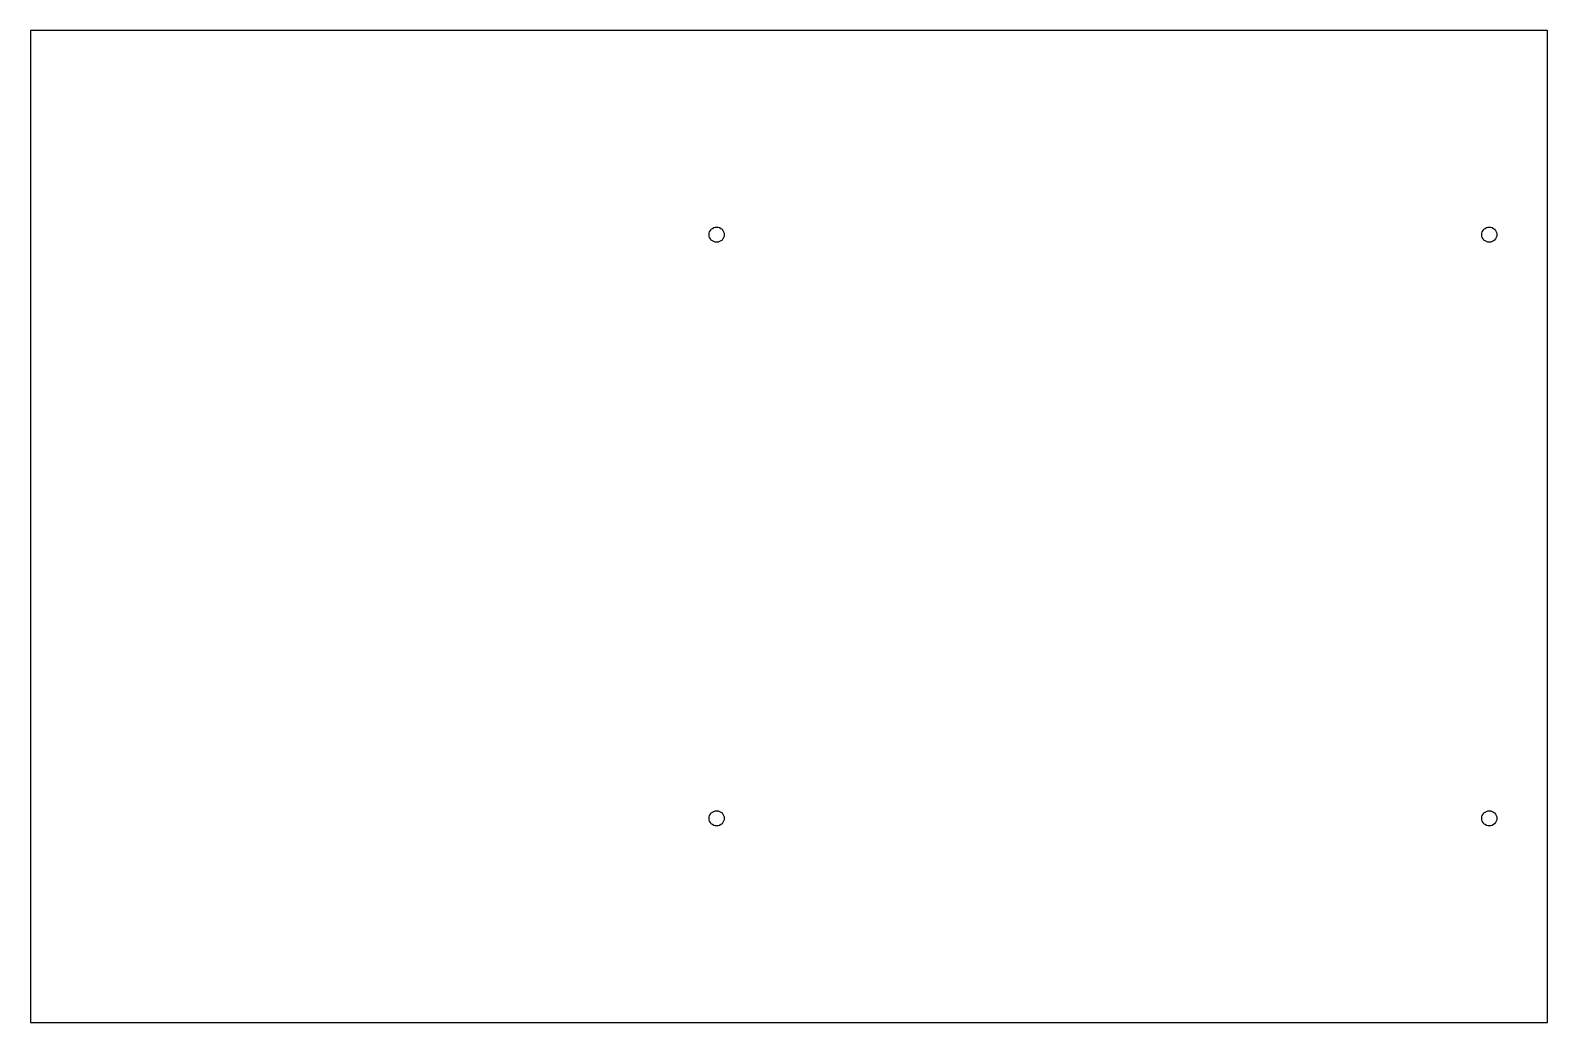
# Model space of a CAD drawing. Header units: millimetres. Extents: x -164 to 356, y 50 to 390.
import ezdxf

# ---------------------------------------------------------------- set-up
doc = ezdxf.new("R2010")
doc.units = ezdxf.units.MM
doc.header["$LTSCALE"] = 23.1
doc.layers.get('0').update_dxf_attribs({"linetype": 'CONTINUOUS'})
doc.layers.add('BEZUGSACHSEN', color=7, linetype='CONTINUOUS')

msp = doc.modelspace()

# ---------------------------------------------------------------- linework, layer by layer
at = {"color": 7, "linetype": 'CONTINUOUS'}
for p, q in [((-163.8725, 389.8475), (-163.8725, 49.8475)), ((356.1275, 389.8475), (-163.8725, 389.8475)), ((356.1275, 49.8475), (356.1275, 389.8475)), ((-163.8725, 49.8475), (356.1275, 49.8475))]:
    msp.add_line(p, q, dxfattribs=at)
at = {"layer": 'BEZUGSACHSEN', "color": 7, "linetype": 'CONTINUOUS'}
for centre in [(71.3275, 319.8475), (336.1275, 319.8475), (71.3275, 119.8475), (336.1275, 119.8475)]:
    msp.add_circle(centre, 2.6, dxfattribs=at)

doc.saveas('drawing.dxf')
